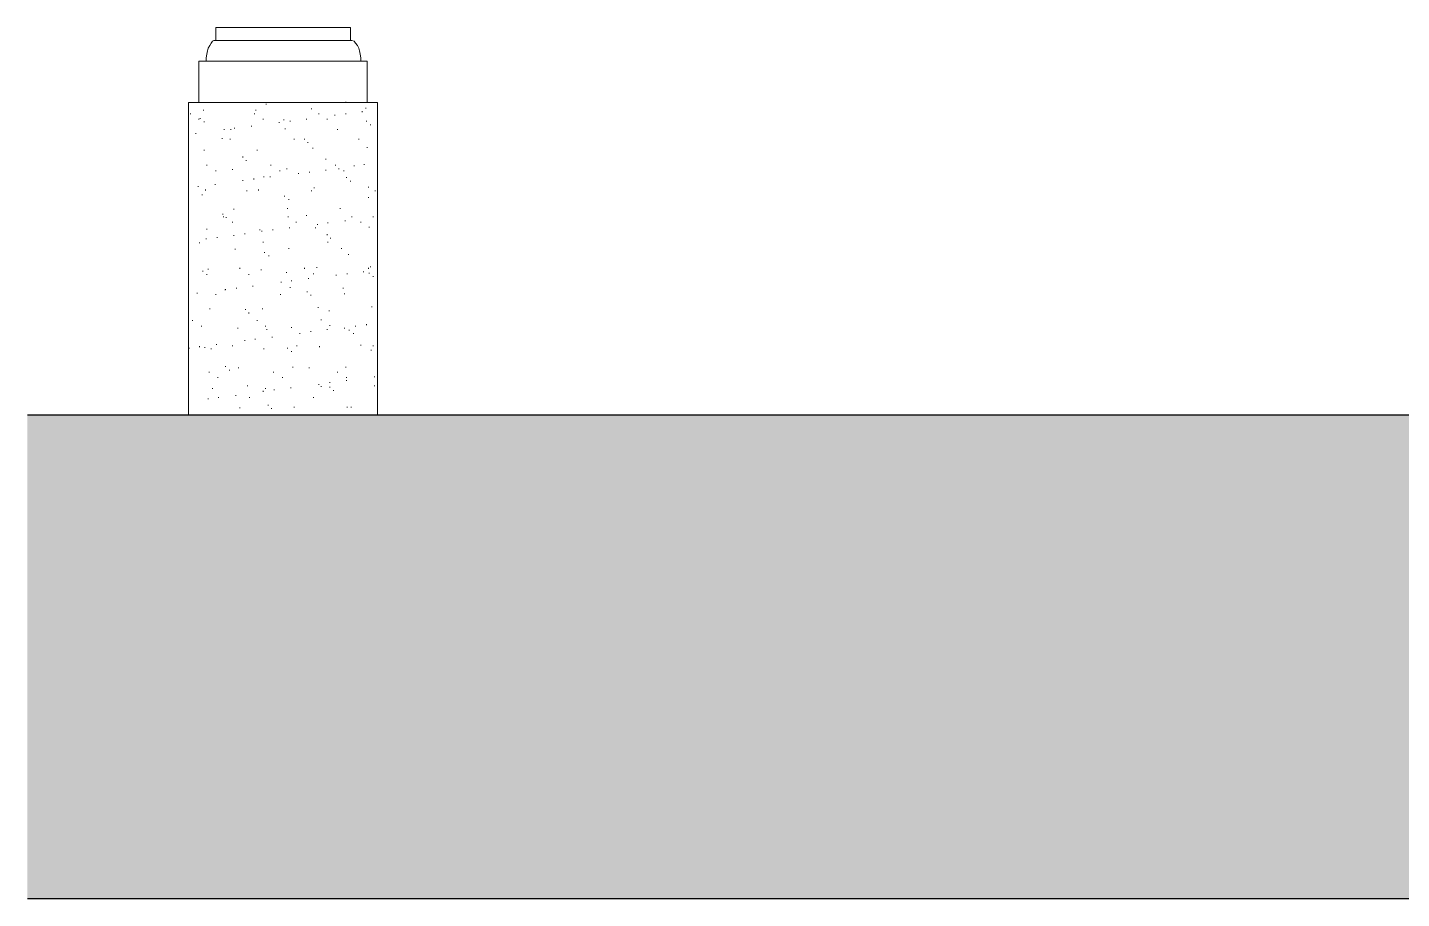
# Model space of a CAD drawing. Header units: millimetres. Extents: x -84511 to -57795, y -17083 to -534.
# Drawn here: x -84511 to -76905, y -17083 to -12261 of the extents above; entities that cross this region are included whole.
import ezdxf

# ---------------------------------------------------------------- set-up
doc = ezdxf.new("R2010")
doc.units = ezdxf.units.MM
doc.layers.add('A-BAS-___-___-EXI', color=250, linetype='Continuous', lineweight=25)
doc.layers.add('A-PIL-___-___-EXI', color=250, linetype='Continuous', lineweight=13)

msp = doc.modelspace()

# ---------------------------------------------------------------- hatches: boundary and pattern name
at = {"layer": 'A-BAS-___-___-EXI', "true_color": 0xcb9898}
msp.add_hatch(color=253, dxfattribs=at).paths.add_polyline_path([(-57795, -17082.8), (-57795, -16015.5), (-70158.8, -16015.5), (-70158.8, -14406.5), (-84510.7, -14406.5), (-84510.7, -17082.8)])

# ---------------------------------------------------------------- linework, layer by layer
at = {"layer": 'A-BAS-___-___-EXI'}
msp.add_line((-84510.7, -17082.8), (-57795, -17082.8), dxfattribs=at)
msp.add_lwpolyline([(-57795, -16015.5), (-70158.8, -16015.5), (-70158.8, -14406.5), (-84510.7, -14406.5)], dxfattribs=at)
at = {"layer": 'A-PIL-___-___-EXI', "color": 18, "lineweight": 9}
for p, q in [((-83190.3, -12687.2), (-83190.3, -12683.5)), ((-82749, -12675.8), (-82749, -12672)), ((-83608.7, -12740.5), (-83608.7, -12736.7)), ((-83563, -12770.9), (-83563, -12767.2)), ((-83555.4, -12767.1), (-83555.4, -12763.3)), ((-83536.4, -12721.5), (-83536.4, -12717.7)), ((-83254.9, -12740.5), (-83254.9, -12736.7)), ((-83247.3, -12721.5), (-83247.3, -12717.7)), ((-83205.5, -12770.9), (-83205.5, -12767.2)), ((-83091.4, -12774.7), (-83091.4, -12770.9)), ((-82965.9, -12770.9), (-82965.9, -12767.1)), ((-82939.3, -12713.9), (-82939.3, -12710.1)), ((-82897.3, -12740.5), (-82897.3, -12736.7)), ((-82851.7, -12770.9), (-82851.7, -12767.2)), ((-82809.9, -12748.1), (-82809.9, -12744.3)), ((-82749, -12740.5), (-82749, -12736.6)), ((-82657.7, -12729.1), (-82657.7, -12725.3)), ((-82638.7, -12710.1), (-82638.7, -12706.2)), ((-83578.2, -12850.8), (-83578.2, -12847)), ((-83532.6, -12786.1), (-83532.6, -12782.4)), ((-83422.3, -12828), (-83422.3, -12824.2)), ((-83384.3, -12827.9), (-83384.3, -12824.1)), ((-83365.2, -12820.4), (-83365.2, -12816.5)), ((-83270.2, -12809), (-83270.2, -12805.2)), ((-83118, -12789.9), (-83118, -12786.1)), ((-83083.8, -12824.1), (-83083.8, -12820.4)), ((-83057.1, -12782.4), (-83057.1, -12778.6)), ((-82794.6, -12827.9), (-82794.6, -12824.1)), ((-82634.9, -12782.4), (-82634.9, -12778.6)), ((-82612.1, -12801.4), (-82612.1, -12797.5)), ((-83433.7, -12877.4), (-83433.7, -12873.6)), ((-83388.1, -12881.2), (-83388.1, -12877.4)), ((-83034.3, -12881.2), (-83034.3, -12877.4)), ((-82977.2, -12881.3), (-82977.2, -12877.4)), ((-82958.2, -12900.3), (-82958.2, -12896.4)), ((-82931.6, -12930.7), (-82931.6, -12926.8)), ((-82676.7, -12881.2), (-82676.7, -12877.4)), ((-82631.1, -12926.8), (-82631.1, -12923.1)), ((-83532.6, -12942.1), (-83532.6, -12938.3)), ((-83319.6, -12980.2), (-83319.6, -12976.3)), ((-83300.5, -12999.1), (-83300.5, -12995.3)), ((-83239.8, -12942.1), (-83239.8, -12938.3)), ((-82859.3, -12991.5), (-82859.3, -12987.7)), ((-83517.4, -13025.7), (-83517.4, -13021.9)), ((-83468, -13056.2), (-83468, -13052.4)), ((-83376.6, -13048.7), (-83376.6, -13044.8)), ((-83163.7, -13025.7), (-83163.7, -13021.9)), ((-83114.2, -13056.2), (-83114.2, -13052.4)), ((-83076.1, -13044.8), (-83076.1, -13041)), ((-83011.5, -13071.4), (-83011.5, -13067.6)), ((-82950.6, -13063.8), (-82950.6, -13060.1)), ((-82859.3, -13052.4), (-82859.3, -13048.6)), ((-82806.1, -13025.7), (-82806.1, -13021.9)), ((-82787.1, -13044.8), (-82787.1, -13041)), ((-82760.5, -13056.2), (-82760.5, -13052.4)), ((-82703.4, -13029.6), (-82703.4, -13025.8)), ((-82646.4, -13022), (-82646.4, -13018.1)), ((-83566.8, -13143.7), (-83566.8, -13139.8)), ((-83471.8, -13132.3), (-83471.8, -13128.5)), ((-83319.6, -13109.5), (-83319.6, -13105.7)), ((-83258.7, -13101.9), (-83258.7, -13098)), ((-83201.6, -13090.4), (-83201.6, -13086.7)), ((-83167.5, -13090.4), (-83167.5, -13086.7)), ((-82924, -13151.2), (-82924, -13147.5)), ((-82745.2, -13094.2), (-82745.2, -13090.4)), ((-82722.4, -13113.2), (-82722.4, -13109.5)), ((-82623.5, -13147.5), (-82623.5, -13143.7)), ((-83544, -13189.4), (-83544, -13185.6)), ((-83525, -13162.7), (-83525, -13158.9)), ((-83296.7, -13166.6), (-83296.7, -13162.7)), ((-83232.1, -13162.7), (-83232.1, -13158.9)), ((-83087.6, -13196.9), (-83087.6, -13193.1)), ((-83064.8, -13215.9), (-83064.8, -13212.2)), ((-82939.3, -13166.6), (-82939.3, -13162.7)), ((-82623.5, -13204.6), (-82623.5, -13200.7)), ((-82585.5, -13166.6), (-82585.5, -13162.7)), ((-83429.9, -13295.8), (-83429.9, -13292)), ((-83426, -13311.1), (-83426, -13307.2)), ((-83369, -13269.2), (-83369, -13265.4)), ((-83072.3, -13265.4), (-83072.3, -13261.6)), ((-83068.6, -13311.1), (-83068.6, -13307.2)), ((-82965.8, -13303.5), (-82965.8, -13299.6)), ((-82779.5, -13265.4), (-82779.5, -13261.6)), ((-82714.8, -13311.1), (-82714.8, -13307.2)), ((-82596.8, -13311.1), (-82596.8, -13307.3)), ((-83517.4, -13379.5), (-83517.4, -13375.8)), ((-83410.8, -13314.9), (-83410.8, -13311.1)), ((-83376.6, -13341.5), (-83376.6, -13337.7)), ((-83224.5, -13383.3), (-83224.5, -13379.5)), ((-83152.2, -13383.4), (-83152.2, -13379.5)), ((-83060.9, -13371.9), (-83060.9, -13368.1)), ((-83022.8, -13341.5), (-83022.8, -13337.7)), ((-82916.3, -13372), (-82916.3, -13368.1)), ((-82904.9, -13352.9), (-82904.9, -13349.1)), ((-82848, -13345.3), (-82848, -13341.4)), ((-82752.8, -13333.9), (-82752.8, -13330.1)), ((-82665.4, -13341.5), (-82665.4, -13337.7)), ((-82619.7, -13368.1), (-82619.7, -13364.3)), ((-83559.2, -13455.6), (-83559.2, -13451.8)), ((-83521.2, -13432.8), (-83521.2, -13429)), ((-83460.3, -13425.2), (-83460.3, -13421.3)), ((-83369.1, -13413.8), (-83369.1, -13410)), ((-83308.1, -13406.2), (-83308.1, -13402.3)), ((-83213.1, -13390.9), (-83213.1, -13387.2)), ((-83205.5, -13451.8), (-83205.5, -13447.9)), ((-82851.8, -13410), (-82851.8, -13406.2)), ((-82847.9, -13451.8), (-82847.9, -13447.9)), ((-82832.7, -13429), (-82832.7, -13425.2)), ((-83361.5, -13489.8), (-83361.5, -13486)), ((-83197.9, -13508.9), (-83197.9, -13505.1)), ((-83175.1, -13527.9), (-83175.1, -13524)), ((-83064.8, -13486), (-83064.8, -13482.2)), ((-82771.8, -13486), (-82771.8, -13482.2)), ((-82733.8, -13520.2), (-82733.8, -13516.5)), ((-83540.2, -13611.6), (-83540.2, -13607.8)), ((-83509.8, -13600.2), (-83509.8, -13596.4)), ((-83334.8, -13596.4), (-83334.8, -13592.6)), ((-83216.9, -13603.9), (-83216.9, -13600.2)), ((-82977.2, -13596.4), (-82977.2, -13592.6)), ((-82908.8, -13592.5), (-82908.8, -13588.7)), ((-82650.1, -13615.4), (-82650.1, -13611.6)), ((-82623.5, -13596.4), (-82623.5, -13592.6)), ((-82612.1, -13588.7), (-82612.1, -13584.9)), ((-83517.4, -13630.6), (-83517.4, -13626.8)), ((-83285.4, -13630.5), (-83285.4, -13626.7)), ((-83106.5, -13672.4), (-83106.5, -13668.6)), ((-83076.2, -13619.1), (-83076.2, -13615.4)), ((-83049.5, -13664.9), (-83049.5, -13661)), ((-82954.4, -13653.4), (-82954.4, -13649.6)), ((-82927.8, -13626.7), (-82927.8, -13622.9)), ((-82802.2, -13634.4), (-82802.2, -13630.6)), ((-82741.5, -13626.8), (-82741.5, -13622.9)), ((-82619.7, -13622.9), (-82619.7, -13619.1)), ((-82596.9, -13642), (-82596.9, -13638.2)), ((-82574, -13626.7), (-82574, -13622.9)), ((-83570.7, -13733.3), (-83570.7, -13729.5)), ((-83468, -13740.9), (-83468, -13737.1)), ((-83262.5, -13695.2), (-83262.5, -13691.5)), ((-83110.4, -13740.9), (-83110.4, -13737.1)), ((-83057.1, -13702.9), (-83057.1, -13699.1)), ((-82962, -13725.6), (-82962, -13721.8)), ((-82943, -13744.6), (-82943, -13740.9)), ((-82764.2, -13706.6), (-82764.2, -13702.9)), ((-82756.6, -13737.1), (-82756.6, -13733.3)), ((-83502.1, -13820.8), (-83502.1, -13817)), ((-83304.4, -13824.5), (-83304.4, -13820.7)), ((-83285.3, -13843.6), (-83285.3, -13839.8)), ((-83209.3, -13820.8), (-83209.3, -13817)), ((-82901.2, -13813.1), (-82901.2, -13809.3)), ((-82840.3, -13832.2), (-82840.3, -13828.4)), ((-82604.5, -13809.3), (-82604.5, -13805.5)), ((-83597.3, -13885.4), (-83597.3, -13881.6)), ((-83547.7, -13915.9), (-83547.7, -13912)), ((-83239.7, -13885.4), (-83239.7, -13881.6)), ((-83194.1, -13915.9), (-83194.1, -13912)), ((-82886, -13881.6), (-82886, -13877.8)), ((-82836.5, -13912), (-82836.5, -13908.2)), ((-82695.8, -13915.9), (-82695.8, -13912.1)), ((-82634.9, -13908.3), (-82634.9, -13904.4)), ((-83346.2, -13927.3), (-83346.2, -13923.5)), ((-83308.1, -13995.7), (-83308.1, -13992)), ((-83251.1, -13988.2), (-83251.1, -13984.3)), ((-83186.4, -13934.9), (-83186.4, -13931.1)), ((-83156, -13976.7), (-83156, -13972.9)), ((-83049.5, -13923.5), (-83049.5, -13919.7)), ((-83003.8, -13957.7), (-83003.8, -13953.9)), ((-82943.1, -13946.2), (-82943.1, -13942.5)), ((-82851.7, -13934.9), (-82851.7, -13931.1)), ((-82756.7, -13927.3), (-82756.7, -13923.5)), ((-82730, -13938.7), (-82730, -13934.9)), ((-82707.1, -13957.7), (-82707.1, -13953.9)), ((-83616.3, -14037.6), (-83616.3, -14033.8)), ((-83559.2, -14030), (-83559.2, -14026.1)), ((-83528.8, -14033.8), (-83528.8, -14030)), ((-83494.5, -14041.4), (-83494.5, -14037.5)), ((-83464.1, -14018.5), (-83464.1, -14014.8)), ((-83376.6, -14026.1), (-83376.6, -14022.4)), ((-83201.7, -14041.4), (-83201.7, -14037.5)), ((-83072.4, -14037.6), (-83072.4, -14033.8)), ((-83049.6, -14056.6), (-83049.6, -14052.8)), ((-83019.2, -14026.1), (-83019.2, -14022.4)), ((-82893.5, -14030), (-82893.5, -14026.2)), ((-82665.4, -14022.4), (-82665.4, -14018.6)), ((-82608.3, -14048.9), (-82608.3, -14045.2)), ((-82596.9, -14026.2), (-82596.9, -14022.4)), ((-83414.7, -14140.3), (-83414.7, -14136.5)), ((-83342.5, -14147.9), (-83342.5, -14144.1)), ((-83041.9, -14144.1), (-83041.9, -14140.3)), ((-82950.7, -14147.8), (-82950.7, -14144.1)), ((-82749, -14144.1), (-82749, -14140.3)), ((-83505.9, -14170.7), (-83505.9, -14166.9)), ((-83456.5, -14201.2), (-83456.5, -14197.4)), ((-83391.8, -14159.3), (-83391.8, -14155.5)), ((-83148.4, -14170.7), (-83148.4, -14166.9)), ((-83098.9, -14201.2), (-83098.9, -14197.4)), ((-82794.6, -14170.7), (-82794.6, -14166.9)), ((-82745.3, -14216.4), (-82745.3, -14212.6)), ((-82745.2, -14201.2), (-82745.2, -14197.4)), ((-82589.3, -14197.3), (-82589.3, -14193.6)), ((-83487, -14262), (-83487, -14258.1)), ((-83357.6, -14300), (-83357.6, -14296.2)), ((-83293, -14246.8), (-83293, -14243)), ((-83205.4, -14277.2), (-83205.4, -14273.4)), ((-83194, -14262), (-83194, -14258.1)), ((-83144.6, -14269.7), (-83144.6, -14265.8)), ((-83053.3, -14258.2), (-83053.3, -14254.4)), ((-82897.4, -14239.2), (-82897.4, -14235.4)), ((-82886, -14250.6), (-82886, -14246.8)), ((-82836.5, -14227.7), (-82836.5, -14223.9)), ((-82836.5, -14254.4), (-82836.5, -14250.5)), ((-82817.5, -14273.4), (-82817.5, -14269.7)), ((-82589.2, -14246.8), (-82589.2, -14243)), ((-83509.7, -14319.1), (-83509.7, -14315.3)), ((-83452.7, -14311.5), (-83452.7, -14307.6)), ((-83334.8, -14368.5), (-83334.8, -14364.7)), ((-83281.5, -14311.4), (-83281.5, -14307.6)), ((-83178.9, -14353.3), (-83178.9, -14349.4)), ((-83159.8, -14372.4), (-83159.8, -14368.5)), ((-83034.3, -14364.7), (-83034.3, -14360.8)), ((-82927.8, -14311.4), (-82927.8, -14307.6)), ((-82741.4, -14364.7), (-82741.4, -14360.8)), ((-82718.6, -14364.7), (-82718.6, -14360.9))]:
    msp.add_line(p, q, dxfattribs=at)
at = {"layer": 'A-PIL-___-___-EXI', "color": 18, "lineweight": 9, "flags": 128}
for points in [[(-82722.4, -12261.2), (-83467.9, -12261.2), (-83467.9, -12333.5), (-82722.4, -12333.5), (-82722.4, -12261.2)], [(-83467.9, -12333.5), (-83479.4, -12333.5), (-83486.9, -12337.3), (-83494.6, -12348.7), (-83502.2, -12360.1), (-83509.7, -12375.3), (-83513.5, -12390.6), (-83517.4, -12409.6), (-83521.2, -12428.6), (-83521.2, -12447.6)], [(-82665.3, -12447.6), (-82665.3, -12428.6), (-82669.2, -12409.5), (-82673, -12390.5), (-82676.8, -12375.3), (-82684.3, -12360.1), (-82695.8, -12348.7), (-82703.3, -12337.2), (-82714.8, -12333.5), (-82722.4, -12333.5)], [(-82631.1, -12675.8), (-82631.1, -12447.6), (-83563, -12447.6), (-83563, -12675.8)], [(-83620.1, -14406.5), (-83620.1, -12675.9), (-82574.1, -12675.9), (-82574.1, -14406.5)], [(-83418.5, -13714.3), (-83414.7, -13714.3), (-83414.7, -13710.5)], [(-83353.8, -13702.8), (-83353.8, -13706.6), (-83353.8, -13702.9)]]:
    msp.add_lwpolyline(points, dxfattribs=at)

doc.saveas('drawing.dxf')
